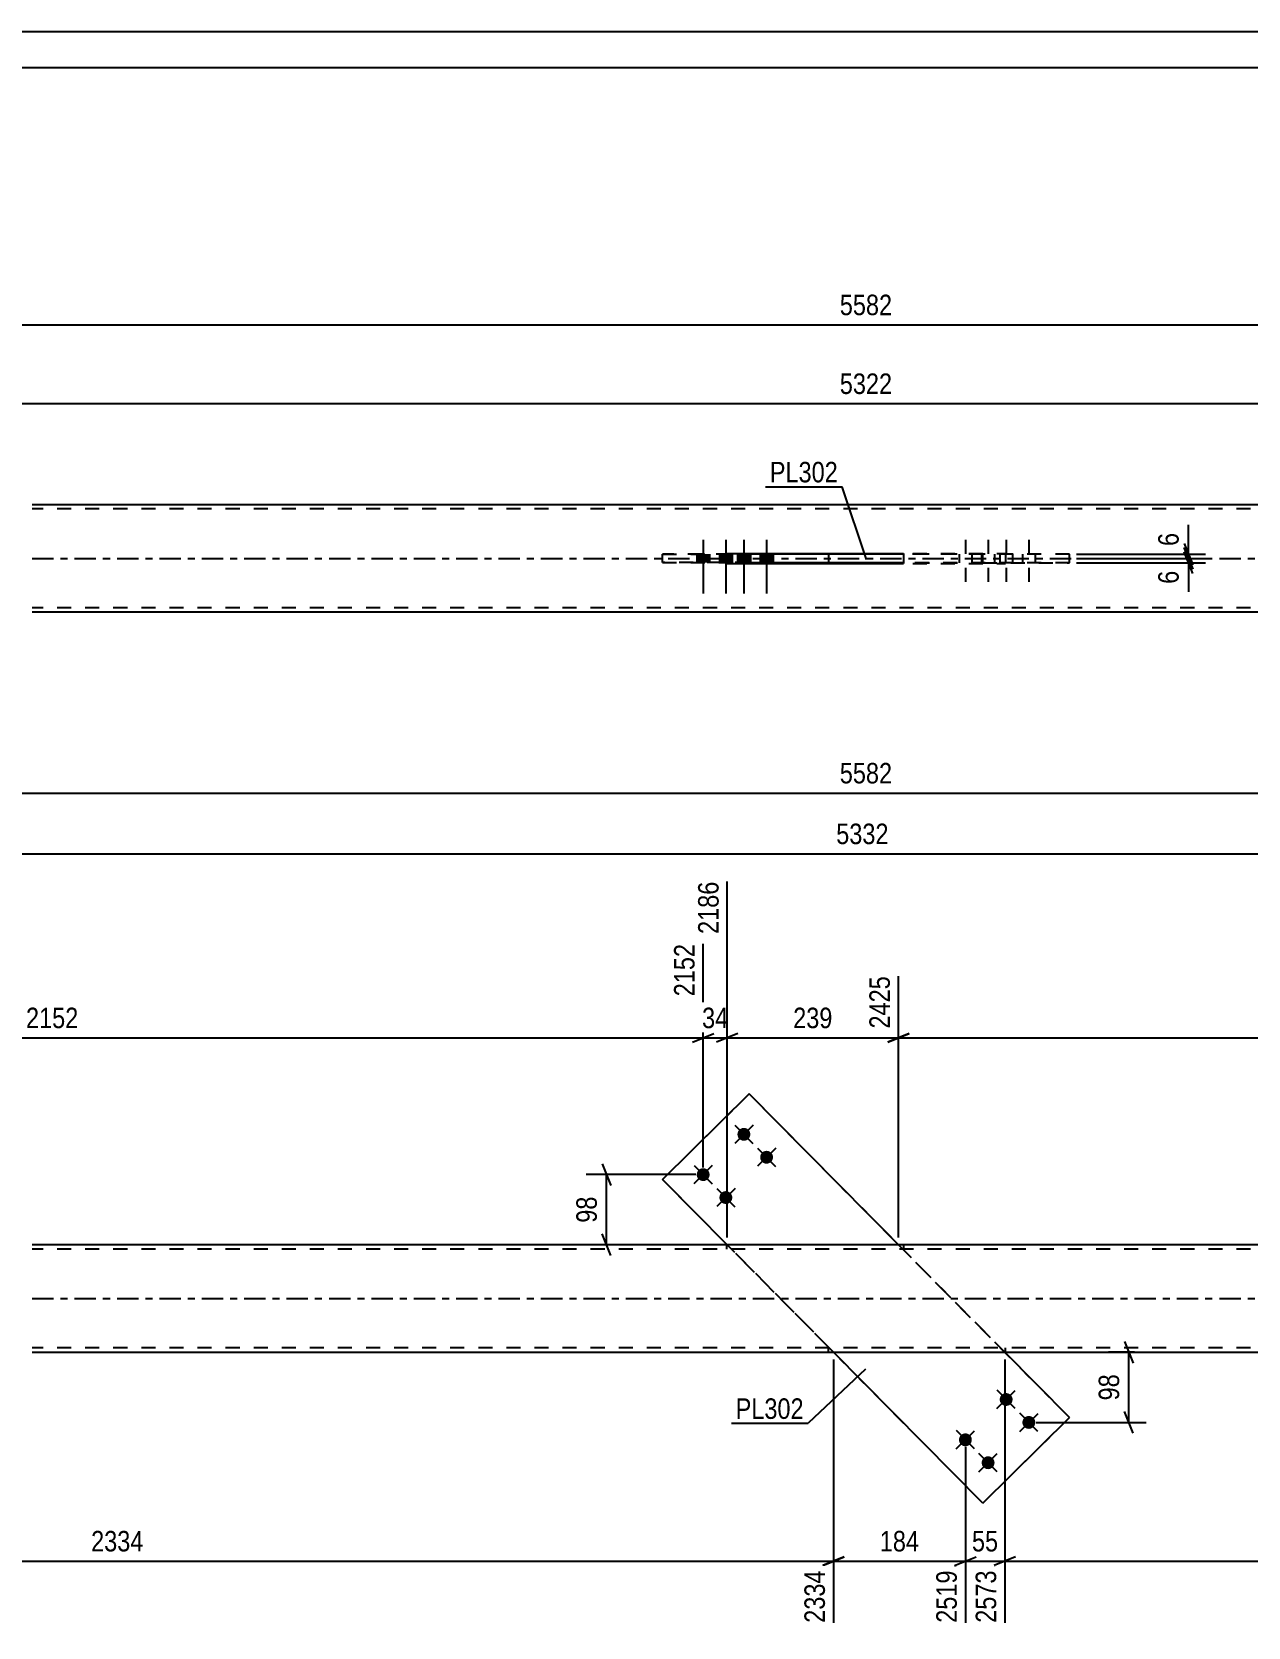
# Model space of a CAD drawing. Header units: millimetres. Extents: x 0 to 594, y 0 to 420.
# Drawn here: x 183 to 352.8, y 197.3 to 420 of the extents above; entities that cross this region are included whole.
import ezdxf

# ---------------------------------------------------------------- set-up
doc = ezdxf.new("R2010")
doc.units = ezdxf.units.MM
doc.linetypes.add('DXK_LINE_DOT2', pattern=[3.9198, 1.9599, -1.9599])
doc.linetypes.add('DXK_LINE_DOT3', pattern=[5.9187, 2.979, -0.9799, 0.9799, -0.9799])
doc.styles.add('Arial Narrow', font='ARIALN.TTF', dxfattribs={"height": 0.2})

# ---------------------------------------------------------------- blocks, each defined once
blk = doc.blocks.new('Unknown-580575443-1131')
at = {"color": 5, "linetype": 'Continuous'}
for p, q in [((594, 420), (0, 420)), ((589, 415), (5, 415))]:
    blk.add_line(p, q, dxfattribs=at)
blk = doc.blocks.new('Part-580575443-1689 - 1678')
at = {"color": 2, "linetype": 'Continuous'}
for p, q in [((283.18, 271.77), (271.09, 259.82)), ((283.18, 271.77), (283.18, 271.77)), ((304.02, 250.7), (283.18, 271.77)), ((280.11, 250.7), (271.09, 259.82)), ((271.09, 259.82), (271.09, 259.82)), ((315.79, 214.63), (294.95, 235.7)), ((327.88, 226.58), (318.86, 235.7)), ((315.79, 214.63), (327.88, 226.58)), ((327.88, 226.58), (327.88, 226.58)), ((315.79, 214.63), (315.79, 214.63))]:
    blk.add_line(p, q, dxfattribs=at)
at = {"color": 7, "linetype": 'DXK_LINE_DOT2'}
for p, q in [((271.09, 259.82), (283.18, 271.77)), ((327.88, 226.58), (283.18, 271.77)), ((315.79, 214.63), (271.09, 259.82)), ((294.95, 235.7), (280.11, 250.7)), ((318.86, 235.7), (304.02, 250.7)), ((327.88, 226.58), (315.79, 214.63))]:
    blk.add_line(p, q, dxfattribs=at)
blk = doc.blocks.new('Bolt-580575443-1681 - 1678')
at = {"linetype": 'Continuous'}
for points in [[(318.41, 228.47), (318.3, 228.62), (318.21, 228.79), (318.16, 228.97), (318.15, 229.16), (318.18, 229.34), (318.25, 229.52), (318.36, 229.68), (318.49, 229.81), (318.65, 229.91), (318.82, 229.98), (319.01, 230.01), (319.2, 229.99), (319.38, 229.94), (319.55, 229.86), (319.69, 229.74), (319.81, 229.59), (319.89, 229.42), (319.94, 229.24), (319.95, 229.05), (319.92, 228.87), (319.85, 228.69), (319.75, 228.54), (319.62, 228.4), (319.46, 228.3), (319.28, 228.24), (319.09, 228.21), (318.91, 228.22), (318.73, 228.27), (318.56, 228.35)], [(321.58, 225.27), (321.46, 225.42), (321.38, 225.59), (321.33, 225.77), (321.32, 225.96), (321.35, 226.14), (321.42, 226.32), (321.52, 226.48), (321.65, 226.61), (321.81, 226.71), (321.99, 226.78), (322.18, 226.81), (322.36, 226.8), (322.54, 226.75), (322.71, 226.66), (322.86, 226.54), (322.97, 226.39), (323.06, 226.22), (323.11, 226.04), (323.12, 225.86), (323.09, 225.67), (323.02, 225.49), (322.91, 225.34), (322.78, 225.2), (322.62, 225.1), (322.45, 225.04), (322.26, 225.01), (322.07, 225.02), (321.89, 225.07), (321.72, 225.15)], [(312.73, 222.85), (312.61, 222.99), (312.52, 223.16), (312.48, 223.34), (312.47, 223.53), (312.5, 223.72), (312.57, 223.89), (312.67, 224.05), (312.8, 224.18), (312.96, 224.28), (313.14, 224.35), (313.32, 224.38), (313.51, 224.37), (313.69, 224.32), (313.86, 224.23), (314, 224.11), (314.12, 223.97), (314.21, 223.8), (314.25, 223.62), (314.26, 223.43), (314.23, 223.24), (314.16, 223.07), (314.06, 222.91), (313.93, 222.78), (313.77, 222.68), (313.59, 222.61), (313.41, 222.58), (313.22, 222.59), (313.04, 222.64), (312.87, 222.73)], [(315.89, 219.65), (315.77, 219.8), (315.69, 219.96), (315.64, 220.15), (315.63, 220.33), (315.66, 220.52), (315.73, 220.69), (315.83, 220.85), (315.97, 220.98), (316.13, 221.09), (316.3, 221.15), (316.49, 221.18), (316.68, 221.17), (316.86, 221.12), (317.02, 221.03), (317.17, 220.91), (317.29, 220.77), (317.37, 220.6), (317.42, 220.42), (317.43, 220.23), (317.4, 220.04), (317.33, 219.87), (317.23, 219.71), (317.09, 219.58), (316.93, 219.48), (316.76, 219.41), (316.57, 219.38), (316.38, 219.39), (316.2, 219.44), (316.04, 219.53)]]:
    blk.add_hatch(color=1, dxfattribs=at).paths.add_polyline_path(points)
at = {"color": 1, "linetype": 'Continuous'}
for p, q in [((317.77, 227.84), (320.33, 230.37)), ((320.32, 227.83), (317.79, 230.39)), ((320.94, 224.64), (323.5, 227.17)), ((323.48, 224.63), (320.95, 227.19)), ((312.09, 222.21), (314.64, 224.75)), ((314.63, 222.2), (312.1, 224.76)), ((315.25, 219.02), (317.81, 221.55)), ((317.8, 219), (315.26, 221.56))]:
    blk.add_line(p, q, dxfattribs=at)
blk = doc.blocks.new('Bolt-580575443-1682 - 1678')
at = {"linetype": 'Continuous'}
for points in [[(283.08, 266.75), (283.2, 266.61), (283.28, 266.44), (283.33, 266.26), (283.34, 266.07), (283.31, 265.88), (283.24, 265.71), (283.14, 265.55), (283, 265.42), (282.85, 265.32), (282.67, 265.25), (282.48, 265.22), (282.3, 265.23), (282.11, 265.28), (281.95, 265.37), (281.8, 265.49), (281.68, 265.63), (281.6, 265.8), (281.55, 265.98), (281.54, 266.17), (281.57, 266.36), (281.64, 266.53), (281.74, 266.69), (281.88, 266.82), (282.04, 266.92), (282.21, 266.99), (282.4, 267.02), (282.59, 267.01), (282.77, 266.96), (282.94, 266.87)], [(286.25, 263.55), (286.36, 263.41), (286.45, 263.24), (286.5, 263.06), (286.5, 262.87), (286.47, 262.68), (286.41, 262.51), (286.3, 262.35), (286.17, 262.22), (286.01, 262.12), (285.83, 262.05), (285.65, 262.02), (285.46, 262.03), (285.28, 262.08), (285.11, 262.17), (284.97, 262.29), (284.85, 262.44), (284.76, 262.6), (284.72, 262.79), (284.71, 262.97), (284.74, 263.16), (284.81, 263.33), (284.91, 263.49), (285.04, 263.62), (285.2, 263.73), (285.38, 263.79), (285.56, 263.82), (285.75, 263.81), (285.93, 263.76), (286.1, 263.67)], [(277.39, 261.13), (277.51, 260.98), (277.6, 260.81), (277.64, 260.63), (277.65, 260.44), (277.62, 260.26), (277.55, 260.08), (277.45, 259.92), (277.32, 259.79), (277.16, 259.69), (276.98, 259.62), (276.8, 259.6), (276.61, 259.61), (276.43, 259.66), (276.26, 259.74), (276.11, 259.86), (276, 260.01), (275.91, 260.18), (275.86, 260.36), (275.86, 260.55), (275.89, 260.73), (275.95, 260.91), (276.06, 261.06), (276.19, 261.2), (276.35, 261.3), (276.53, 261.37), (276.71, 261.39), (276.9, 261.38), (277.08, 261.33), (277.25, 261.25)], [(280.56, 257.93), (280.68, 257.78), (280.76, 257.61), (280.81, 257.43), (280.82, 257.24), (280.79, 257.06), (280.72, 256.88), (280.61, 256.73), (280.48, 256.59), (280.32, 256.49), (280.15, 256.42), (279.96, 256.4), (279.77, 256.41), (279.59, 256.46), (279.42, 256.54), (279.28, 256.66), (279.16, 256.81), (279.08, 256.98), (279.03, 257.16), (279.02, 257.35), (279.05, 257.53), (279.12, 257.71), (279.22, 257.87), (279.36, 258), (279.51, 258.1), (279.69, 258.17), (279.88, 258.19), (280.06, 258.18), (280.25, 258.13), (280.41, 258.05)]]:
    blk.add_hatch(color=1, dxfattribs=at).paths.add_polyline_path(points)
at = {"color": 1, "linetype": 'Continuous'}
for p, q in [((283.72, 267.39), (281.16, 264.85)), ((281.18, 267.4), (283.71, 264.84)), ((286.89, 264.19), (284.33, 261.66)), ((284.34, 264.2), (286.87, 261.64)), ((278.03, 261.76), (275.47, 259.23)), ((275.49, 261.77), (278.02, 259.21)), ((281.2, 258.56), (278.64, 256.03)), ((278.65, 258.58), (281.18, 256.02))]:
    blk.add_line(p, q, dxfattribs=at)
blk = doc.blocks.new('Part-580575443-1720 - 1678')
at = {"color": 2, "linetype": 'Continuous'}
for p, q in [((415.88, 250.7), (183.09, 250.7)), ((183.09, 235.7), (415.88, 235.7))]:
    blk.add_line(p, q, dxfattribs=at)
at = {"color": 7, "linetype": 'DXK_LINE_DOT2'}
for p, q in [((415.88, 250.1), (183.09, 250.1)), ((280.01, 250.7), (280.01, 250.1)), ((304.72, 250.7), (304.72, 250.1)), ((415.88, 236.3), (183.09, 236.3)), ((294.25, 235.7), (294.25, 236.3)), ((318.96, 235.7), (318.96, 236.3))]:
    blk.add_line(p, q, dxfattribs=at)
at = {"color": 7, "linetype": 'DXK_LINE_DOT3'}
blk.add_line((183.09, 243.2), (415.88, 243.2), dxfattribs=at)
blk = doc.blocks.new('Bolt-580575443-1423 - 1368')
at = {"color": 1, "linetype": 'DXK_LINE_DOT2'}
for p, q in [((313.37, 349.11), (313.37, 341.61)), ((316.53, 349.11), (316.53, 341.61)), ((319.05, 349.11), (319.05, 341.61)), ((322.22, 349.11), (322.22, 341.61)), ((312.47, 347.11), (312.47, 345.91)), ((314.27, 347.11), (314.27, 345.91)), ((315.63, 347.11), (315.63, 345.91)), ((317.43, 347.11), (317.43, 345.91)), ((318.15, 347.11), (318.15, 345.91)), ((319.95, 347.11), (319.95, 345.91)), ((321.32, 347.11), (321.32, 345.91)), ((323.12, 347.11), (323.12, 345.91))]:
    blk.add_line(p, q, dxfattribs=at)
blk = doc.blocks.new('Part-580575443-1416 - 1368')
at = {"color": 2, "linetype": 'Continuous'}
for p, q in [((415.88, 354.01), (183.09, 354.01)), ((280.01, 347.12), (280.01, 347.21)), ((280.01, 347.21), (280.01, 347.21)), ((280.01, 347.21), (304.72, 347.21)), ((280.01, 345.92), (280.01, 345.81)), ((280.01, 345.81), (304.72, 345.81)), ((294.25, 347.21), (294.25, 347.12)), ((294.25, 345.81), (294.25, 345.92)), ((304.72, 347.21), (304.72, 345.81)), ((415.88, 339.01), (183.09, 339.01))]:
    blk.add_line(p, q, dxfattribs=at)
at = {"color": 7, "linetype": 'DXK_LINE_DOT2'}
for p, q in [((415.88, 353.41), (183.09, 353.41)), ((280.01, 345.92), (280.01, 347.21)), ((280.01, 347.21), (304.72, 347.21)), ((280.01, 345.81), (304.72, 345.81)), ((294.25, 347.21), (318.96, 347.21)), ((294.25, 347.21), (294.25, 347.21)), ((294.25, 347.21), (318.96, 347.21)), ((294.25, 347.12), (294.25, 347.21)), ((294.25, 347.12), (294.25, 345.92)), ((294.25, 345.81), (294.25, 345.81)), ((294.25, 345.81), (294.25, 345.81)), ((294.25, 345.81), (318.96, 345.81)), ((294.25, 345.81), (318.96, 345.81)), ((318.96, 347.21), (318.96, 345.81)), ((415.88, 339.61), (183.09, 339.61))]:
    blk.add_line(p, q, dxfattribs=at)
at = {"color": 7, "linetype": 'DXK_LINE_DOT3'}
blk.add_line((183.09, 346.51), (415.88, 346.51), dxfattribs=at)
blk = doc.blocks.new('Bolt-580575443-1422 - 1368')
at = {"linetype": 'Continuous'}
for points in [[(277.65, 347.12), (275.85, 347.12), (275.85, 345.92), (277.65, 345.92)], [(280.82, 347.12), (279.02, 347.12), (279.02, 345.92), (280.82, 345.92)], [(283.34, 347.12), (281.54, 347.12), (281.54, 345.92), (283.34, 345.92)], [(286.51, 347.12), (284.71, 347.12), (284.71, 345.92), (286.51, 345.92)]]:
    blk.add_hatch(color=1, dxfattribs=at).paths.add_polyline_path(points)
at = {"color": 1, "linetype": 'Continuous'}
for p, q in [((276.75, 349.12), (276.75, 341.62)), ((279.92, 349.12), (279.92, 341.62)), ((282.44, 349.12), (282.44, 341.62)), ((285.61, 349.12), (285.61, 341.62)), ((275.85, 347.12), (275.85, 345.92)), ((277.65, 347.12), (277.65, 345.92)), ((279.02, 347.12), (279.02, 345.92)), ((280.82, 347.12), (280.82, 345.92)), ((281.54, 347.12), (281.54, 345.92)), ((283.34, 347.12), (283.34, 345.92)), ((284.71, 347.12), (284.71, 345.92)), ((286.51, 347.12), (286.51, 345.92))]:
    blk.add_line(p, q, dxfattribs=at)
blk = doc.blocks.new('Part-580575443-1470 - 1368')
at = {"color": 2, "linetype": 'Continuous'}
for p, q in [((271.09, 345.92), (271.09, 347.12)), ((283.18, 345.92), (283.18, 347.12)), ((304.72, 347.11), (283.18, 347.12)), ((304.72, 345.91), (283.18, 345.92))]:
    blk.add_line(p, q, dxfattribs=at)
at = {"color": 7, "linetype": 'DXK_LINE_DOT2'}
for p, q in [((315.79, 347.11), (271.09, 347.12)), ((271.09, 347.12), (283.18, 347.12)), ((271.09, 345.92), (315.79, 345.91)), ((283.18, 345.92), (271.09, 345.92)), ((327.88, 347.11), (304.72, 347.11)), ((327.88, 345.91), (304.72, 345.91)), ((315.79, 345.91), (315.79, 347.11)), ((327.88, 347.11), (315.79, 347.11)), ((315.79, 345.91), (327.88, 345.91)), ((327.88, 345.91), (327.88, 347.11))]:
    blk.add_line(p, q, dxfattribs=at)
blk = doc.blocks.new('StraightDimension-580575443-1850 - 1678')
at = {"color": 7, "linetype": 'Continuous'}
for p, q in [((294.95, 234.7), (294.95, 197.94)), ((313.36, 222.48), (313.36, 197.94)), ((296.45, 207.15), (293.45, 205.95)), ((311.86, 205.95), (314.86, 207.15)), ((294.95, 206.55), (313.36, 206.55))]:
    blk.add_line(p, q, dxfattribs=at)
at = {"color": 0}
blk.add_wipeout([(307.5, 207.3), (307.5, 211.5), (300.81, 211.5), (300.81, 207.3)], dxfattribs=at)
at = {"color": 0, "linetype": 'Continuous'}
blk.add_wipeout([(312.76, 205.85), (308.56, 205.85), (308.56, 197.34), (312.76, 197.34)], dxfattribs=at)
at = {"color": 3, "style": 'Arial Narrow'}
blk.add_text('184', height=2.863, dxfattribs=at).set_placement((301.41, 207.9))
at = {"color": 3, "linetype": 'Continuous', "style": 'Arial Narrow'}
blk.add_text('2519', height=2.863, rotation=90.0002, dxfattribs=at).set_placement((312.16, 197.94))
blk = doc.blocks.new('StraightDimension-580575443-1736 - 1678')
at = {"color": 7, "linetype": 'Continuous'}
blk.add_line((81.99, 313.75), (516.98, 313.75), dxfattribs=at)
at = {"color": 0}
blk.add_wipeout([(303.74, 314.5), (303.74, 318.7), (295.23, 318.7), (295.23, 314.5)], dxfattribs=at)
at = {"color": 3, "style": 'Arial Narrow'}
blk.add_text('5582', height=2.863, dxfattribs=at).set_placement((295.83, 315.1))
blk = doc.blocks.new('StraightDimension-580575443-1750 - 1678')
at = {"color": 7, "linetype": 'Continuous'}
for p, q in [((276.75, 261.49), (276.75, 292.71)), ((94.99, 251.7), (94.99, 282.72)), ((96.49, 280.19), (93.49, 278.99)), ((94.99, 279.59), (276.75, 279.59)), ((275.25, 278.99), (278.25, 280.19))]:
    blk.add_line(p, q, dxfattribs=at)
at = {"color": 0, "linetype": 'Continuous'}
for points in [[(276.15, 293.31), (271.95, 293.31), (271.95, 284.79), (276.15, 284.79)], [(94.39, 283.32), (90.19, 283.32), (90.19, 280.29), (94.39, 280.29)]]:
    blk.add_wipeout(points, dxfattribs=at)
at = {"color": 0}
blk.add_wipeout([(190.13, 280.34), (190.13, 284.54), (181.62, 284.54), (181.62, 280.34)], dxfattribs=at)
at = {"color": 3, "linetype": 'Continuous', "style": 'Arial Narrow'}
for s, height, p in [('2152', 2.863, (275.55, 285.39)), ('0', 2.86, (93.79, 280.89))]:
    blk.add_text(s, height=height, rotation=90.0002, dxfattribs=at).set_placement(p)
at = {"color": 3, "style": 'Arial Narrow'}
blk.add_text('2152', height=2.863, dxfattribs=at).set_placement((182.22, 280.94))
blk = doc.blocks.new('StraightDimension-580575443-1760 - 1678')
at = {"color": 7, "linetype": 'Continuous'}
for p, q in [((280.11, 251.7), (280.11, 301.41)), ((276.75, 261.49), (276.75, 292.71)), ((275.25, 278.99), (278.25, 280.19)), ((276.75, 279.59), (280.11, 279.59)), ((281.61, 280.19), (278.61, 278.99))]:
    blk.add_line(p, q, dxfattribs=at)
at = {"color": 0, "linetype": 'Continuous'}
blk.add_wipeout([(279.51, 302.01), (275.31, 302.01), (275.31, 293.49), (279.51, 293.49)], dxfattribs=at)
at = {"color": 0}
blk.add_wipeout([(280.86, 280.34), (280.86, 284.54), (276, 284.54), (276, 280.34)], dxfattribs=at)
at = {"color": 3, "linetype": 'Continuous', "style": 'Arial Narrow'}
blk.add_text('2186', height=2.863, rotation=90.0002, dxfattribs=at).set_placement((278.91, 294.09))
at = {"color": 3, "style": 'Arial Narrow'}
blk.add_text('34', height=2.863, dxfattribs=at).set_placement((276.6, 280.94))
blk = doc.blocks.new('StraightDimension-580575443-2047 - 1678')
at = {"color": 7, "linetype": 'Continuous'}
blk.add_line((93.99, 305.28), (503.98, 305.28), dxfattribs=at)
at = {"color": 0}
blk.add_wipeout([(303.24, 306.03), (303.24, 310.23), (294.73, 310.23), (294.73, 306.03)], dxfattribs=at)
at = {"color": 3, "style": 'Arial Narrow'}
blk.add_text('5332', height=2.863, dxfattribs=at).set_placement((295.33, 306.63))
blk = doc.blocks.new('StraightDimension-580575443-1776 - 1678')
at = {"color": 7, "linetype": 'Continuous'}
for p, q in [((280.11, 251.7), (280.11, 301.41)), ((304.02, 251.7), (304.02, 288.21)), ((281.61, 280.19), (278.61, 278.99)), ((280.11, 279.59), (304.02, 279.59)), ((302.52, 278.99), (305.52, 280.19))]:
    blk.add_line(p, q, dxfattribs=at)
at = {"color": 0, "linetype": 'Continuous'}
blk.add_wipeout([(303.42, 288.81), (299.22, 288.81), (299.22, 280.29), (303.42, 280.29)], dxfattribs=at)
at = {"color": 0}
blk.add_wipeout([(295.41, 280.34), (295.41, 284.54), (288.72, 284.54), (288.72, 280.34)], dxfattribs=at)
at = {"color": 3, "linetype": 'Continuous', "style": 'Arial Narrow'}
blk.add_text('2425', height=2.863, rotation=90.0002, dxfattribs=at).set_placement((302.82, 280.89))
at = {"color": 3, "style": 'Arial Narrow'}
blk.add_text('239', height=2.863, dxfattribs=at).set_placement((289.32, 280.94))
blk = doc.blocks.new('StraightDimension-580575443-1798 - 1678')
at = {"color": 7, "linetype": 'Continuous'}
for p, q in [((304.02, 251.7), (304.02, 288.21)), ((503.98, 252.7), (503.98, 288.21)), ((305.52, 280.19), (302.52, 278.99)), ((304.02, 279.59), (503.98, 279.59)), ((502.48, 278.99), (505.48, 280.19))]:
    blk.add_line(p, q, dxfattribs=at)
at = {"color": 0, "linetype": 'Continuous'}
blk.add_wipeout([(503.38, 288.81), (499.18, 288.81), (499.18, 280.29), (503.38, 280.29)], dxfattribs=at)
at = {"color": 0}
blk.add_wipeout([(408.26, 280.34), (408.26, 284.54), (399.74, 284.54), (399.74, 280.34)], dxfattribs=at)
at = {"color": 3, "linetype": 'Continuous', "style": 'Arial Narrow'}
blk.add_text('5322', height=2.863, rotation=90.0002, dxfattribs=at).set_placement((502.78, 280.89))
at = {"color": 3, "style": 'Arial Narrow'}
blk.add_text('2897', height=2.863, dxfattribs=at).set_placement((400.34, 280.94))
blk = doc.blocks.new('StraightDimension-580575443-1838 - 1678')
at = {"color": 7, "linetype": 'Continuous'}
for p, q in [((294.95, 234.7), (294.95, 197.94)), ((94.99, 233.7), (94.99, 203.42)), ((96.49, 207.15), (93.49, 205.95)), ((293.45, 205.95), (296.45, 207.15)), ((94.99, 206.55), (294.95, 206.55))]:
    blk.add_line(p, q, dxfattribs=at)
at = {"color": 0}
blk.add_wipeout([(199.23, 207.3), (199.23, 211.5), (190.71, 211.5), (190.71, 207.3)], dxfattribs=at)
at = {"color": 0, "linetype": 'Continuous'}
for points in [[(94.39, 205.85), (90.19, 205.85), (90.19, 202.82), (94.39, 202.82)], [(294.35, 205.85), (290.15, 205.85), (290.15, 197.34), (294.35, 197.34)]]:
    blk.add_wipeout(points, dxfattribs=at)
at = {"color": 3, "style": 'Arial Narrow'}
blk.add_text('2334', height=2.863, dxfattribs=at).set_placement((191.31, 207.9))
at = {"color": 3, "linetype": 'Continuous', "style": 'Arial Narrow'}
for s, height, p in [('0', 2.86, (93.79, 203.42)), ('2334', 2.863, (293.75, 197.94))]:
    blk.add_text(s, height=height, rotation=90.0002, dxfattribs=at).set_placement(p)
blk = doc.blocks.new('StraightDimension-580575443-1864 - 1678')
at = {"color": 7, "linetype": 'Continuous'}
for p, q in [((318.86, 234.7), (318.86, 197.94)), ((313.36, 222.48), (313.36, 197.94)), ((311.86, 205.95), (314.86, 207.15)), ((320.36, 207.15), (317.36, 205.95)), ((313.36, 206.55), (318.86, 206.55))]:
    blk.add_line(p, q, dxfattribs=at)
at = {"color": 0}
blk.add_wipeout([(318.54, 207.3), (318.54, 211.5), (313.68, 211.5), (313.68, 207.3)], dxfattribs=at)
at = {"color": 0, "linetype": 'Continuous'}
blk.add_wipeout([(318.26, 205.85), (314.06, 205.85), (314.06, 197.34), (318.26, 197.34)], dxfattribs=at)
at = {"color": 3, "style": 'Arial Narrow'}
blk.add_text('55', height=2.863, dxfattribs=at).set_placement((314.28, 207.9))
at = {"color": 3, "linetype": 'Continuous', "style": 'Arial Narrow'}
blk.add_text('2573', height=2.863, rotation=90.0002, dxfattribs=at).set_placement((317.66, 197.94))
blk = doc.blocks.new('StraightDimension-580575443-1878 - 1678')
at = {"color": 7, "linetype": 'Continuous'}
for p, q in [((318.86, 234.7), (318.86, 197.94)), ((503.98, 233.7), (503.98, 197.94)), ((320.36, 207.15), (317.36, 205.95)), ((502.48, 205.95), (505.48, 207.15)), ((318.86, 206.55), (503.98, 206.55))]:
    blk.add_line(p, q, dxfattribs=at)
at = {"color": 0}
blk.add_wipeout([(415.67, 207.3), (415.67, 211.5), (407.16, 211.5), (407.16, 207.3)], dxfattribs=at)
at = {"color": 0, "linetype": 'Continuous'}
blk.add_wipeout([(503.38, 205.85), (499.18, 205.85), (499.18, 197.34), (503.38, 197.34)], dxfattribs=at)
at = {"color": 3, "style": 'Arial Narrow'}
blk.add_text('2748', height=2.863, dxfattribs=at).set_placement((407.76, 207.9))
at = {"color": 3, "linetype": 'Continuous', "style": 'Arial Narrow'}
blk.add_text('5322', height=2.863, rotation=90.0002, dxfattribs=at).set_placement((502.78, 197.94))
blk = doc.blocks.new('StraightDimension-580575443-3459 - 1678')
at = {"color": 7, "linetype": 'Continuous'}
for p, q in [((262.66, 261.99), (263.86, 258.99)), ((275.75, 260.49), (260.41, 260.49)), ((263.26, 250.72), (263.26, 260.49)), ((263.86, 249.22), (262.66, 252.22)), ((206.6, 250.72), (265.66, 250.72))]:
    blk.add_line(p, q, dxfattribs=at)
at = {"color": 0}
blk.add_wipeout([(262.51, 258.04), (258.31, 258.04), (258.31, 253.18), (262.51, 253.18)], dxfattribs=at)
at = {"color": 3, "style": 'Arial Narrow'}
blk.add_text('98', height=2.863, rotation=90.0002, dxfattribs=at).set_placement((261.91, 253.78))
blk = doc.blocks.new('StraightDimension-580575443-1993 - 1678')
at = {"color": 7, "linetype": 'Continuous'}
for p, q in [((335.58, 237.2), (336.78, 234.2)), ((336.97, 235.7), (333.33, 235.7)), ((336.18, 225.91), (336.18, 235.7)), ((336.78, 224.41), (335.58, 227.41)), ((323.22, 225.91), (338.58, 225.91))]:
    blk.add_line(p, q, dxfattribs=at)
at = {"color": 0}
blk.add_wipeout([(335.43, 233.23), (331.23, 233.23), (331.23, 228.38), (335.43, 228.38)], dxfattribs=at)
at = {"color": 3, "style": 'Arial Narrow'}
blk.add_text('98', height=2.863, rotation=90.0002, dxfattribs=at).set_placement((334.83, 228.98))
blk = doc.blocks.new('StraightDimension-580575443-1541 - 1368')
at = {"color": 7, "linetype": 'Continuous'}
for p, q in [((343.89, 348.61), (345.09, 345.61)), ((345.09, 345.01), (343.89, 348.01)), ((328.88, 347.11), (346.89, 347.11)), ((328.88, 346.51), (346.89, 346.51)), ((344.49, 346.51), (344.49, 347.11))]:
    blk.add_line(p, q, dxfattribs=at)
at = {"color": 0}
blk.add_wipeout([(343.74, 350.67), (339.54, 350.67), (339.54, 347.64), (343.74, 347.64)], dxfattribs=at)
at = {"color": 7, "linetype": 'Continuous'}
blk.add_line((344.49, 347.11), (344.49, 351.19), dxfattribs=at)
blk.add_line((344.49, 347.11), (344.49, 351.19), dxfattribs=at)
at = {"color": 3, "style": 'Arial Narrow'}
blk.add_text('6', height=2.86, rotation=90.0002, dxfattribs=at).set_placement((343.14, 348.24))
blk = doc.blocks.new('StraightDimension-580575443-1545 - 1368')
at = {"color": 7, "linetype": 'Continuous'}
for p, q in [((343.89, 348.01), (345.09, 345.01)), ((345.09, 344.41), (343.89, 347.41)), ((328.88, 346.51), (346.89, 346.51)), ((328.88, 345.91), (346.89, 345.91)), ((344.49, 345.91), (344.49, 346.51))]:
    blk.add_line(p, q, dxfattribs=at)
at = {"color": 0}
blk.add_wipeout([(343.74, 345.39), (339.54, 345.39), (339.54, 342.36), (343.74, 342.36)], dxfattribs=at)
at = {"color": 7, "linetype": 'Continuous'}
blk.add_line((344.49, 345.91), (344.49, 341.84), dxfattribs=at)
blk.add_line((344.49, 345.91), (344.49, 341.84), dxfattribs=at)
at = {"color": 3, "style": 'Arial Narrow'}
blk.add_text('6', height=2.86, rotation=90.0002, dxfattribs=at).set_placement((343.14, 342.96))
blk = doc.blocks.new('StraightDimension-580575443-1550 - 1368')
at = {"color": 7, "linetype": 'Continuous'}
blk.add_line((81.99, 379.11), (516.98, 379.11), dxfattribs=at)
at = {"color": 0}
blk.add_wipeout([(303.74, 379.86), (303.74, 384.06), (295.23, 384.06), (295.23, 379.86)], dxfattribs=at)
at = {"color": 3, "style": 'Arial Narrow'}
blk.add_text('5582', height=2.863, dxfattribs=at).set_placement((295.83, 380.46))
blk = doc.blocks.new('StraightDimension-580575443-1581 - 1368')
at = {"color": 7, "linetype": 'Continuous'}
blk.add_line((94.99, 368.11), (503.98, 368.11), dxfattribs=at)
at = {"color": 0}
blk.add_wipeout([(303.74, 368.86), (303.74, 373.06), (295.23, 373.06), (295.23, 368.86)], dxfattribs=at)
at = {"color": 3, "style": 'Arial Narrow'}
blk.add_text('5322', height=2.863, dxfattribs=at).set_placement((295.83, 369.46))
blk = doc.blocks.new('Mark-580575443-1685 - 1678')
at = {"color": 0}
blk.add_wipeout([(290.79, 226.4), (290.79, 229.4), (281.29, 229.4), (281.29, 226.4)], dxfattribs=at)
blk.add_wipeout([(290.79, 226.4), (290.79, 229.4), (281.29, 229.4), (281.29, 226.4)], dxfattribs=at)
at = {"color": 30, "linetype": 'Continuous'}
for p in [(299.43, 233.36), (280.69, 225.8)]:
    blk.add_line(p, (291.39, 225.8), dxfattribs=at)
at = {"color": 3, "style": 'Arial Narrow'}
blk.add_text('PL302', height=2.863, dxfattribs=at).set_placement((281.29, 226.4))
blk = doc.blocks.new('Mark-580575443-1466 - 1368')
at = {"color": 0}
blk.add_wipeout([(295.56, 357.12), (295.56, 360.12), (286.06, 360.12), (286.06, 357.12)], dxfattribs=at)
blk.add_wipeout([(295.56, 357.12), (295.56, 360.12), (286.06, 360.12), (286.06, 357.12)], dxfattribs=at)
at = {"color": 30, "linetype": 'Continuous'}
for p in [(285.46, 356.52), (299.55, 346.35)]:
    blk.add_line(p, (296.16, 356.52), dxfattribs=at)
at = {"color": 3, "style": 'Arial Narrow'}
blk.add_text('PL302', height=2.863, dxfattribs=at).set_placement((286.06, 357.12))

msp = doc.modelspace()

# ---------------------------------------------------------------- block references
for name in ['Unknown-580575443-1131', 'Part-580575443-1416 - 1368', 'Bolt-580575443-1422 - 1368', 'Bolt-580575443-1423 - 1368', 'Part-580575443-1470 - 1368', 'Part-580575443-1689 - 1678', 'Bolt-580575443-1682 - 1678', 'Part-580575443-1720 - 1678', 'Bolt-580575443-1681 - 1678']:
    msp.add_blockref(name, (0, 0))

# ---------------------------------------------------------------- next in the draw order: block references
for name in ['StraightDimension-580575443-1541 - 1368', 'StraightDimension-580575443-1736 - 1678', 'StraightDimension-580575443-1850 - 1678']:
    msp.add_blockref(name, (0, 0))

# ---------------------------------------------------------------- next in the draw order: block references
for name in ['StraightDimension-580575443-1545 - 1368', 'StraightDimension-580575443-1750 - 1678', 'StraightDimension-580575443-1838 - 1678', 'StraightDimension-580575443-1864 - 1678']:
    msp.add_blockref(name, (0, 0))

# ---------------------------------------------------------------- next in the draw order: block references
for name in ['StraightDimension-580575443-1550 - 1368', 'StraightDimension-580575443-1760 - 1678', 'StraightDimension-580575443-1878 - 1678', 'Mark-580575443-1685 - 1678']:
    msp.add_blockref(name, (0, 0))

# ---------------------------------------------------------------- next in the draw order: block references
for name in ['StraightDimension-580575443-1581 - 1368', 'StraightDimension-580575443-2047 - 1678', 'StraightDimension-580575443-1993 - 1678']:
    msp.add_blockref(name, (0, 0))

# ---------------------------------------------------------------- next in the draw order: block references
for name in ['Mark-580575443-1466 - 1368', 'StraightDimension-580575443-1776 - 1678', 'StraightDimension-580575443-3459 - 1678']:
    msp.add_blockref(name, (0, 0))

# ---------------------------------------------------------------- next in the draw order: block references
msp.add_blockref('StraightDimension-580575443-1798 - 1678', (0, 0))

doc.saveas('drawing.dxf')
